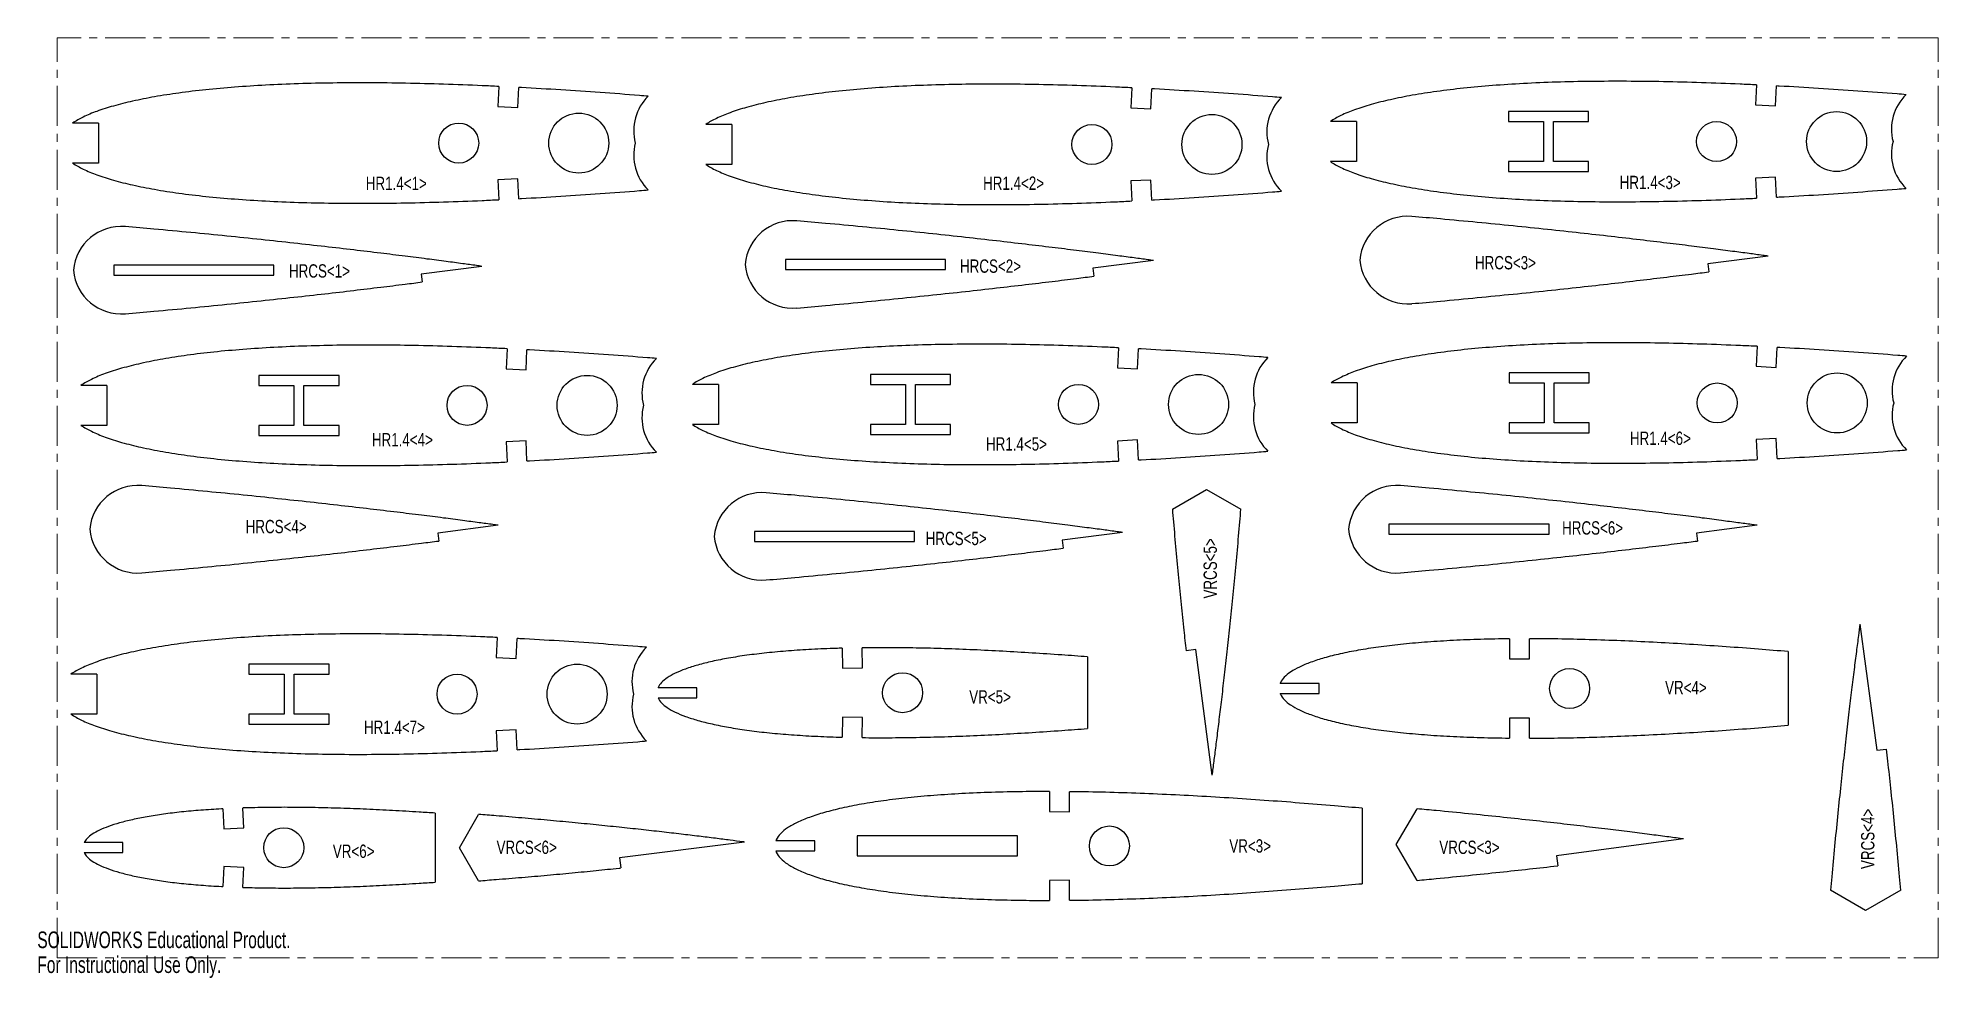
# Model space of a CAD drawing. Header units: inches. Extents: x 0 to 23.8, y 0 to 11.8.
import ezdxf

# ---------------------------------------------------------------- set-up
doc = ezdxf.new("R2010")
doc.units = ezdxf.units.IN
doc.header["$MEASUREMENT"] = 0
doc.linetypes.add('CENTERX2', pattern=[0.8, 0.5, -0.1, 0.1, -0.1])
doc.layers.add('PART_NAMES', color=1, linetype='Continuous')
doc.styles.add('SLDTEXTSTYLE0', font='TXT', dxfattribs={"width": 0.75})
doc.styles.add('SLDTEXTSTYLE1', font='TXT', dxfattribs={"width": 0.7})

msp = doc.modelspace()

# ---------------------------------------------------------------- linework, layer by layer
at = {"color": 7, "linetype": 'CENTERX2', "lineweight": 18}
for p, q in [((0.25, 0.25), (0.25, 11.75)), ((23.75, 11.75), (0.25, 11.75)), ((23.75, 0.25), (23.75, 11.75)), ((0.25, 0.25), (23.75, 0.25))]:
    msp.add_line(p, q, dxfattribs=at)
at = {"color": 7, "linetype": 'Continuous', "lineweight": 25}
for p, q in [((21.483, 11.163), (21.47, 10.913)), ((5.766, 11.144), (5.754, 10.894)), ((6.003, 10.881), (6.016, 11.131)), ((13.678, 11.127), (13.666, 10.877)), ((13.915, 10.864), (13.928, 11.114)), ((21.72, 10.9), (21.732, 11.15)), ((0.766, 10.686), (0.441, 10.686)), ((0.766, 10.686), (0.766, 10.186)), ((5.754, 10.894), (6.003, 10.881)), ((13.666, 10.877), (13.915, 10.864)), ((16.483, 10.705), (16.157, 10.705)), ((16.483, 10.705), (16.483, 10.205)), ((19.383, 10.83), (18.383, 10.83)), ((18.383, 10.83), (18.383, 10.705)), ((18.383, 10.705), (18.82, 10.705)), ((18.82, 10.705), (18.82, 10.205)), ((18.945, 10.205), (18.945, 10.705)), ((18.945, 10.705), (19.383, 10.705)), ((19.383, 10.705), (19.383, 10.83)), ((21.47, 10.913), (21.72, 10.9)), ((8.678, 10.669), (8.353, 10.669)), ((8.678, 10.669), (8.678, 10.169)), ((0.766, 10.186), (0.441, 10.186)), ((6.003, 9.991), (5.754, 9.978)), ((5.754, 9.978), (5.766, 9.728)), ((6.016, 9.741), (6.003, 9.991)), ((8.678, 10.169), (8.353, 10.169)), ((13.915, 9.974), (13.666, 9.962)), ((13.928, 9.724), (13.915, 9.974)), ((16.483, 10.205), (16.157, 10.205)), ((18.82, 10.205), (18.383, 10.205)), ((18.383, 10.205), (18.383, 10.08)), ((18.383, 10.08), (19.383, 10.08)), ((19.383, 10.205), (18.945, 10.205)), ((19.383, 10.08), (19.383, 10.205)), ((21.72, 10.01), (21.47, 9.998)), ((21.47, 9.998), (21.483, 9.748)), ((21.732, 9.76), (21.72, 10.01)), ((13.666, 9.962), (13.678, 9.712)), ((21.629, 9.022), (20.872, 8.926)), ((2.957, 8.909), (0.957, 8.909)), ((0.957, 8.909), (0.957, 8.784)), ((0.957, 8.784), (2.957, 8.784)), ((2.957, 8.784), (2.957, 8.909)), ((5.555, 8.895), (4.798, 8.799)), ((4.798, 8.799), (4.811, 8.7)), ((11.348, 8.981), (9.348, 8.981)), ((9.348, 8.981), (9.348, 8.856)), ((9.348, 8.856), (11.348, 8.856)), ((11.348, 8.856), (11.348, 8.981)), ((13.946, 8.967), (13.19, 8.871)), ((13.19, 8.871), (13.202, 8.772)), ((20.872, 8.926), (20.885, 8.826)), ((5.87, 7.865), (5.857, 7.615)), ((6.107, 7.602), (6.119, 7.852)), ((13.51, 7.877), (13.497, 7.627)), ((13.747, 7.614), (13.76, 7.864)), ((21.491, 7.895), (21.478, 7.645)), ((21.728, 7.632), (21.741, 7.882)), ((5.857, 7.615), (6.107, 7.602)), ((13.497, 7.627), (13.747, 7.614)), ((21.478, 7.645), (21.728, 7.632)), ((0.87, 7.407), (0.544, 7.407)), ((0.87, 7.407), (0.87, 6.907)), ((3.77, 7.532), (2.77, 7.532)), ((2.77, 7.532), (2.77, 7.407)), ((2.77, 7.407), (3.207, 7.407)), ((3.207, 7.407), (3.207, 6.907)), ((3.332, 6.907), (3.332, 7.407)), ((3.332, 7.407), (3.77, 7.407)), ((3.77, 7.407), (3.77, 7.532)), ((8.51, 7.419), (8.185, 7.419)), ((8.51, 7.419), (8.51, 6.919)), ((11.41, 7.544), (10.41, 7.544)), ((10.41, 7.544), (10.41, 7.419)), ((10.41, 7.419), (10.847, 7.419)), ((10.847, 7.419), (10.847, 6.919)), ((10.972, 6.919), (10.972, 7.419)), ((10.972, 7.419), (11.41, 7.419)), ((11.41, 7.419), (11.41, 7.544)), ((16.491, 7.437), (16.166, 7.437)), ((16.491, 7.437), (16.491, 6.937)), ((19.391, 7.562), (18.391, 7.562)), ((18.391, 7.562), (18.391, 7.437)), ((18.391, 7.437), (18.828, 7.437)), ((18.828, 7.437), (18.828, 6.937)), ((18.953, 6.937), (18.953, 7.437)), ((18.953, 7.437), (19.391, 7.437)), ((19.391, 7.437), (19.391, 7.562)), ((0.87, 6.907), (0.544, 6.907)), ((3.207, 6.907), (2.77, 6.907)), ((2.77, 6.907), (2.77, 6.782)), ((3.77, 6.907), (3.332, 6.907)), ((3.77, 6.782), (3.77, 6.907)), ((8.51, 6.919), (8.185, 6.919)), ((10.847, 6.919), (10.41, 6.919)), ((10.41, 6.919), (10.41, 6.794)), ((11.41, 6.919), (10.972, 6.919)), ((11.41, 6.794), (11.41, 6.919)), ((16.491, 6.937), (16.166, 6.937)), ((18.828, 6.937), (18.391, 6.937)), ((18.391, 6.937), (18.391, 6.812)), ((19.391, 6.937), (18.953, 6.937)), ((19.391, 6.812), (19.391, 6.937)), ((2.77, 6.782), (3.77, 6.782)), ((6.107, 6.712), (5.857, 6.699)), ((5.857, 6.699), (5.87, 6.449)), ((6.119, 6.462), (6.107, 6.712)), ((10.41, 6.794), (11.41, 6.794)), ((13.747, 6.724), (13.497, 6.711)), ((13.497, 6.711), (13.51, 6.461)), ((13.76, 6.474), (13.747, 6.724)), ((18.391, 6.812), (19.391, 6.812)), ((21.728, 6.742), (21.478, 6.729)), ((21.478, 6.729), (21.491, 6.479)), ((21.741, 6.492), (21.728, 6.742)), ((14.183, 5.858), (14.611, 6.106)), ((14.611, 6.106), (15.04, 5.858)), ((5.76, 5.657), (5.003, 5.56)), ((5.003, 5.56), (5.016, 5.461)), ((10.963, 5.581), (8.963, 5.581)), ((8.963, 5.581), (8.963, 5.456)), ((10.963, 5.456), (10.963, 5.581)), ((13.562, 5.567), (12.805, 5.471)), ((12.805, 5.471), (12.817, 5.372)), ((18.89, 5.671), (16.89, 5.671)), ((16.89, 5.671), (16.89, 5.546)), ((16.89, 5.546), (18.89, 5.546)), ((18.89, 5.546), (18.89, 5.671)), ((21.489, 5.657), (20.732, 5.56)), ((20.732, 5.56), (20.744, 5.461)), ((8.963, 5.456), (10.963, 5.456)), ((22.775, 4.423), (22.984, 2.844)), ((5.745, 4.254), (5.733, 4.004)), ((5.982, 3.992), (5.995, 4.242)), ((10.057, 4.121), (10.062, 3.871)), ((10.312, 3.876), (10.307, 4.126)), ((14.478, 4.105), (14.354, 4.089)), ((14.682, 2.534), (14.478, 4.105)), ((18.396, 4.238), (18.397, 3.988)), ((18.647, 3.989), (18.646, 4.239)), ((21.877, 4.078), (21.877, 3.157)), ((3.645, 3.922), (2.645, 3.922)), ((2.645, 3.922), (2.645, 3.797)), ((3.645, 3.797), (3.645, 3.922)), ((5.733, 4.004), (5.982, 3.992)), ((10.062, 3.871), (10.312, 3.876)), ((13.122, 4.012), (13.122, 3.116)), ((18.397, 3.988), (18.647, 3.989)), ((0.745, 3.797), (0.42, 3.797)), ((0.745, 3.797), (0.745, 3.297)), ((2.645, 3.797), (3.083, 3.797)), ((3.083, 3.797), (3.083, 3.297)), ((3.208, 3.297), (3.208, 3.797)), ((3.208, 3.797), (3.645, 3.797)), ((8.242, 3.627), (7.756, 3.627)), ((8.242, 3.502), (8.242, 3.627)), ((16.017, 3.68), (15.53, 3.68)), ((16.017, 3.555), (16.017, 3.68)), ((7.756, 3.502), (8.242, 3.502)), ((15.53, 3.555), (16.017, 3.555)), ((0.745, 3.297), (0.42, 3.297)), ((3.083, 3.297), (2.645, 3.297)), ((2.645, 3.297), (2.645, 3.172)), ((2.645, 3.172), (3.645, 3.172)), ((3.645, 3.297), (3.208, 3.297)), ((3.645, 3.172), (3.645, 3.297)), ((5.982, 3.102), (5.733, 3.089)), ((5.733, 3.089), (5.745, 2.839)), ((5.995, 2.852), (5.982, 3.102)), ((10.062, 3.258), (10.057, 3.008)), ((10.312, 3.253), (10.062, 3.258)), ((10.307, 3.003), (10.312, 3.253)), ((18.397, 3.247), (18.396, 2.997)), ((18.647, 3.246), (18.397, 3.247)), ((18.646, 2.996), (18.647, 3.246)), ((22.984, 2.844), (23.108, 2.86)), ((12.648, 2.329), (12.646, 2.079)), ((12.896, 2.077), (12.898, 2.327)), ((2.32, 2.113), (2.33, 1.863)), ((2.58, 1.873), (2.57, 2.123)), ((4.97, 2.059), (4.97, 1.195)), ((5.275, 1.627), (5.514, 2.042)), ((12.646, 2.079), (12.896, 2.077)), ((16.556, 2.12), (16.556, 1.177)), ((16.981, 1.666), (17.24, 2.113)), ((1.07, 1.69), (0.585, 1.69)), ((1.07, 1.565), (1.07, 1.69)), ((2.33, 1.863), (2.58, 1.873)), ((8.837, 1.697), (7.275, 1.498)), ((9.716, 1.711), (9.228, 1.711)), ((9.716, 1.586), (9.716, 1.711)), ((12.246, 1.773), (10.246, 1.773)), ((10.246, 1.773), (10.246, 1.523)), ((12.246, 1.523), (12.246, 1.773)), ((17.24, 1.218), (16.981, 1.666)), ((20.568, 1.737), (18.982, 1.524)), ((0.585, 1.565), (1.07, 1.565)), ((5.514, 1.212), (5.275, 1.627)), ((7.275, 1.498), (7.291, 1.374)), ((9.228, 1.586), (9.716, 1.586)), ((10.246, 1.523), (12.246, 1.523)), ((18.982, 1.524), (18.999, 1.4)), ((2.33, 1.391), (2.32, 1.141)), ((2.58, 1.381), (2.33, 1.391)), ((2.57, 1.131), (2.58, 1.381)), ((12.896, 1.219), (12.646, 1.218)), ((12.646, 1.218), (12.648, 0.968)), ((12.898, 0.969), (12.896, 1.219)), ((22.846, 0.843), (22.407, 1.096)), ((23.285, 1.096), (22.846, 0.843))]:
    msp.add_line(p, q, dxfattribs=at)
for centre, radius in [((5.266, 10.436), 0.25), ((6.766, 10.436), 0.375), ((14.678, 10.419), 0.375), ((20.983, 10.455), 0.25), ((22.483, 10.455), 0.375), ((13.178, 10.419), 0.25), ((5.37, 7.157), 0.25), ((6.87, 7.157), 0.375), ((13.01, 7.169), 0.25), ((14.51, 7.169), 0.375), ((20.991, 7.187), 0.25), ((22.491, 7.187), 0.375), ((6.745, 3.547), 0.375), ((10.812, 3.564), 0.25), ((19.147, 3.617), 0.25), ((5.245, 3.547), 0.25), ((3.08, 1.627), 0.25), ((13.396, 1.648), 0.25)]:
    msp.add_circle(centre, radius, dxfattribs=at)
for centre, start, end in [((8.052, 10.591), 134.1384, 195), ((15.964, 10.575), 134.1384, 195), ((23.768, 10.611), 134.1384, 195), ((23.768, 10.3), 165, 225.8616), ((8.052, 10.281), 165, 225.8616), ((15.964, 10.264), 165, 225.8616), ((17.123, 8.921), 85.062, 174.9651), ((1.049, 8.794), 85.062, 174.9651), ((9.441, 8.866), 85.062, 174.9651), ((1.049, 8.9), 185.0349, 274.938), ((9.441, 8.972), 185.0349, 274.938), ((17.123, 9.026), 185.0349, 274.938), ((8.155, 7.312), 134.1384, 195), ((15.795, 7.324), 134.1384, 195), ((23.776, 7.342), 134.1384, 195), ((8.155, 7.002), 165, 225.8616), ((15.795, 7.014), 165, 225.8616), ((23.776, 7.031), 165, 225.8616), ((1.254, 5.556), 85.062, 174.9651), ((9.056, 5.466), 85.062, 174.9651), ((16.983, 5.556), 85.062, 174.9651), ((1.254, 5.661), 185.0349, 274.938), ((9.056, 5.572), 185.0349, 274.938), ((16.983, 5.661), 185.0349, 274.938), ((8.031, 3.702), 134.1384, 195), ((8.031, 3.391), 165, 225.8616)]:
    msp.add_arc(centre, 0.6, start, end, dxfattribs=at)
for points, knots in [([(5.766, 11.144), (5.697, 11.147), (5.468, 11.158), (5.08, 11.172), (4.606, 11.185), (4.145, 11.19), (3.698, 11.188), (3.269, 11.179), (2.86, 11.162), (2.474, 11.137), (2.113, 11.105), (1.779, 11.065), (1.474, 11.018), (1.201, 10.964), (0.96, 10.904), (0.753, 10.839), (0.582, 10.769), (0.483, 10.714), (0.441, 10.686)], [0.2765719, 0.2765719, 0.2765719, 0.2765719, 0.284645, 0.3035201, 0.3220346, 0.3400784, 0.3575426, 0.3743255, 0.3903299, 0.4054639, 0.4196438, 0.4327934, 0.4448438, 0.4557379, 0.4654287, 0.4738863, 0.4811016, 0.4870437, 0.4870437, 0.4870437, 0.4870437]), ([(13.678, 11.127), (13.61, 11.13), (13.38, 11.141), (12.992, 11.156), (12.518, 11.168), (12.057, 11.174), (11.61, 11.172), (11.181, 11.163), (10.772, 11.146), (10.386, 11.121), (10.025, 11.088), (9.691, 11.048), (9.386, 11.001), (9.113, 10.947), (8.872, 10.887), (8.665, 10.822), (8.494, 10.752), (8.395, 10.698), (8.353, 10.669)], [0.2765719, 0.2765719, 0.2765719, 0.2765719, 0.284645, 0.3035201, 0.3220346, 0.3400784, 0.3575426, 0.3743255, 0.3903299, 0.4054639, 0.4196438, 0.4327934, 0.4448438, 0.4557379, 0.4654287, 0.4738863, 0.4811016, 0.4870437, 0.4870437, 0.4870437, 0.4870437]), ([(21.483, 11.163), (21.414, 11.166), (21.184, 11.177), (20.796, 11.192), (20.323, 11.204), (19.861, 11.209), (19.415, 11.208), (18.986, 11.199), (18.577, 11.182), (18.19, 11.157), (17.829, 11.124), (17.495, 11.084), (17.191, 11.037), (16.917, 10.983), (16.676, 10.923), (16.469, 10.858), (16.298, 10.788), (16.2, 10.734), (16.157, 10.705)], [0.2765719, 0.2765719, 0.2765719, 0.2765719, 0.284645, 0.3035201, 0.3220346, 0.3400784, 0.3575426, 0.3743255, 0.3903299, 0.4054639, 0.4196438, 0.4327934, 0.4448438, 0.4557379, 0.4654287, 0.4738863, 0.4811016, 0.4870437, 0.4870437, 0.4870437, 0.4870437]), ([(7.634, 11.022), (7.597, 11.025), (7.397, 11.041), (7.033, 11.068), (6.541, 11.101), (6.202, 11.121), (6.027, 11.13), (6.016, 11.131)], [0.20352912, 0.20352912, 0.20352912, 0.20352912, 0.20786544, 0.22701608, 0.2462757, 0.26552494, 0.26681422, 0.26681422, 0.26681422, 0.26681422]), ([(15.546, 11.005), (15.509, 11.008), (15.309, 11.024), (14.945, 11.051), (14.454, 11.084), (14.114, 11.104), (13.939, 11.114), (13.928, 11.114)], [0.20352912, 0.20352912, 0.20352912, 0.20352912, 0.20786544, 0.22701608, 0.2462757, 0.26552494, 0.26681422, 0.26681422, 0.26681422, 0.26681422]), ([(23.35, 11.041), (23.313, 11.044), (23.113, 11.06), (22.749, 11.087), (22.258, 11.12), (21.919, 11.14), (21.743, 11.15), (21.732, 11.15)], [0.20352912, 0.20352912, 0.20352912, 0.20352912, 0.20786544, 0.22701608, 0.2462757, 0.26552494, 0.26681422, 0.26681422, 0.26681422, 0.26681422]), ([(0.441, 10.186), (0.483, 10.158), (0.582, 10.103), (0.753, 10.033), (0.96, 9.968), (1.201, 9.908), (1.474, 9.854), (1.779, 9.807), (2.113, 9.767), (2.474, 9.735), (2.86, 9.71), (3.269, 9.693), (3.698, 9.684), (4.145, 9.682), (4.606, 9.687), (5.08, 9.7), (5.468, 9.714), (5.697, 9.725), (5.766, 9.728)], [0.5117219, 0.5117219, 0.5117219, 0.5117219, 0.517664, 0.5248793, 0.533337, 0.5430277, 0.5539218, 0.5659722, 0.5791218, 0.5933017, 0.6084357, 0.6244401, 0.641223, 0.6586873, 0.676731, 0.6952455, 0.7141207, 0.7221938, 0.7221938, 0.7221938, 0.7221938]), ([(8.353, 10.169), (8.395, 10.141), (8.494, 10.087), (8.665, 10.017), (8.872, 9.952), (9.113, 9.892), (9.386, 9.838), (9.691, 9.791), (10.025, 9.751), (10.386, 9.718), (10.772, 9.693), (11.181, 9.676), (11.61, 9.667), (12.057, 9.665), (12.518, 9.671), (12.992, 9.683), (13.38, 9.698), (13.61, 9.708), (13.678, 9.712)], [0.5117219, 0.5117219, 0.5117219, 0.5117219, 0.517664, 0.5248793, 0.533337, 0.5430277, 0.5539218, 0.5659722, 0.5791218, 0.5933017, 0.6084357, 0.6244401, 0.641223, 0.6586873, 0.676731, 0.6952455, 0.7141207, 0.7221938, 0.7221938, 0.7221938, 0.7221938]), ([(16.157, 10.205), (16.2, 10.177), (16.298, 10.123), (16.469, 10.053), (16.676, 9.987), (16.917, 9.928), (17.191, 9.874), (17.495, 9.827), (17.829, 9.786), (18.19, 9.754), (18.577, 9.729), (18.986, 9.712), (19.415, 9.703), (19.861, 9.701), (20.323, 9.707), (20.796, 9.719), (21.184, 9.734), (21.414, 9.744), (21.483, 9.748)], [0.5117219, 0.5117219, 0.5117219, 0.5117219, 0.517664, 0.5248793, 0.533337, 0.5430277, 0.5539218, 0.5659722, 0.5791218, 0.5933017, 0.6084357, 0.6244401, 0.641223, 0.6586873, 0.676731, 0.6952455, 0.7141207, 0.7221938, 0.7221938, 0.7221938, 0.7221938]), ([(6.016, 9.741), (6.027, 9.742), (6.202, 9.751), (6.541, 9.771), (7.033, 9.804), (7.397, 9.831), (7.597, 9.847), (7.634, 9.85)], [0.7319514, 0.7319514, 0.7319514, 0.7319514, 0.73324067, 0.75248992, 0.77174954, 0.79090018, 0.7952365, 0.7952365, 0.7952365, 0.7952365]), ([(13.928, 9.724), (13.939, 9.725), (14.114, 9.734), (14.454, 9.754), (14.945, 9.787), (15.309, 9.815), (15.509, 9.831), (15.546, 9.834)], [0.7319514, 0.7319514, 0.7319514, 0.7319514, 0.73324067, 0.75248992, 0.77174954, 0.79090018, 0.7952365, 0.7952365, 0.7952365, 0.7952365]), ([(21.732, 9.76), (21.743, 9.761), (21.919, 9.77), (22.258, 9.79), (22.749, 9.823), (23.113, 9.851), (23.313, 9.866), (23.35, 9.869)], [0.7319514, 0.7319514, 0.7319514, 0.7319514, 0.73324067, 0.75248992, 0.77174954, 0.79090018, 0.7952365, 0.7952365, 0.7952365, 0.7952365]), ([(21.629, 9.022), (21.606, 9.025), (21.526, 9.037), (21.378, 9.057), (21.172, 9.084), (20.932, 9.115), (20.658, 9.15), (20.354, 9.187), (20.02, 9.227), (19.659, 9.269), (19.273, 9.312), (18.864, 9.357), (18.435, 9.401), (17.989, 9.445), (17.567, 9.484), (17.294, 9.509), (17.175, 9.519)], [0.0093907, 0.0093907, 0.0093907, 0.0093907, 0.0121012, 0.0188175, 0.0269395, 0.0364148, 0.0471846, 0.0591804, 0.0723279, 0.0865441, 0.1017406, 0.1178233, 0.1346915, 0.1522402, 0.1703613, 0.1843408, 0.1843408, 0.1843408, 0.1843408]), ([(5.555, 8.895), (5.532, 8.899), (5.453, 8.91), (5.304, 8.93), (5.098, 8.957), (4.858, 8.988), (4.585, 9.023), (4.281, 9.061), (3.947, 9.101), (3.586, 9.142), (3.2, 9.186), (2.791, 9.23), (2.362, 9.274), (1.915, 9.318), (1.493, 9.358), (1.22, 9.382), (1.101, 9.392)], [0.0093907, 0.0093907, 0.0093907, 0.0093907, 0.0121012, 0.0188175, 0.0269395, 0.0364148, 0.0471846, 0.0591804, 0.0723279, 0.0865441, 0.1017406, 0.1178233, 0.1346915, 0.1522402, 0.1703613, 0.1843408, 0.1843408, 0.1843408, 0.1843408]), ([(13.946, 8.967), (13.924, 8.971), (13.844, 8.982), (13.695, 9.002), (13.49, 9.029), (13.249, 9.06), (12.976, 9.095), (12.672, 9.132), (12.338, 9.172), (11.977, 9.214), (11.591, 9.258), (11.182, 9.302), (10.753, 9.346), (10.306, 9.39), (9.884, 9.429), (9.611, 9.454), (9.492, 9.464)], [0.0093907, 0.0093907, 0.0093907, 0.0093907, 0.0121012, 0.0188175, 0.0269395, 0.0364148, 0.0471846, 0.0591804, 0.0723279, 0.0865441, 0.1017406, 0.1178233, 0.1346915, 0.1522402, 0.1703613, 0.1843408, 0.1843408, 0.1843408, 0.1843408]), ([(17.175, 8.429), (17.294, 8.439), (17.567, 8.463), (17.989, 8.503), (18.435, 8.547), (18.864, 8.591), (19.273, 8.635), (19.659, 8.678), (20.02, 8.72), (20.354, 8.76), (20.639, 8.795), (20.813, 8.817), (20.885, 8.826)], [0.8144248, 0.8144248, 0.8144248, 0.8144248, 0.8284043, 0.8465255, 0.8640742, 0.8809423, 0.897025, 0.9122216, 0.9264377, 0.9395852, 0.951581, 0.9600666, 0.9600666, 0.9600666, 0.9600666]), ([(1.101, 8.302), (1.22, 8.312), (1.493, 8.336), (1.915, 8.376), (2.362, 8.42), (2.791, 8.464), (3.2, 8.508), (3.586, 8.551), (3.947, 8.593), (4.281, 8.633), (4.566, 8.668), (4.739, 8.69), (4.811, 8.7)], [0.8144248, 0.8144248, 0.8144248, 0.8144248, 0.8284043, 0.8465255, 0.8640742, 0.8809423, 0.897025, 0.9122216, 0.9264377, 0.9395852, 0.951581, 0.9600666, 0.9600666, 0.9600666, 0.9600666]), ([(9.492, 8.374), (9.611, 8.384), (9.884, 8.408), (10.306, 8.448), (10.753, 8.492), (11.182, 8.536), (11.591, 8.58), (11.977, 8.623), (12.338, 8.665), (12.672, 8.705), (12.957, 8.74), (13.13, 8.762), (13.202, 8.772)], [0.8144248, 0.8144248, 0.8144248, 0.8144248, 0.8284043, 0.8465255, 0.8640742, 0.8809423, 0.897025, 0.9122216, 0.9264377, 0.9395852, 0.951581, 0.9600666, 0.9600666, 0.9600666, 0.9600666]), ([(5.87, 7.865), (5.801, 7.868), (5.571, 7.879), (5.183, 7.893), (4.71, 7.906), (4.248, 7.911), (3.802, 7.91), (3.373, 7.9), (2.964, 7.883), (2.578, 7.858), (2.216, 7.826), (1.882, 7.786), (1.578, 7.739), (1.304, 7.685), (1.063, 7.625), (0.857, 7.56), (0.685, 7.49), (0.587, 7.435), (0.544, 7.407)], [0.2765719, 0.2765719, 0.2765719, 0.2765719, 0.284645, 0.3035201, 0.3220346, 0.3400784, 0.3575426, 0.3743255, 0.3903299, 0.4054639, 0.4196438, 0.4327934, 0.4448438, 0.4557379, 0.4654287, 0.4738863, 0.4811016, 0.4870437, 0.4870437, 0.4870437, 0.4870437]), ([(7.737, 7.743), (7.7, 7.746), (7.5, 7.762), (7.136, 7.789), (6.645, 7.822), (6.306, 7.842), (6.13, 7.852), (6.119, 7.852)], [0.20352912, 0.20352912, 0.20352912, 0.20352912, 0.20786544, 0.22701608, 0.2462757, 0.26552494, 0.26681422, 0.26681422, 0.26681422, 0.26681422]), ([(13.51, 7.877), (13.441, 7.88), (13.211, 7.89), (12.823, 7.905), (12.35, 7.918), (11.889, 7.923), (11.442, 7.921), (11.013, 7.912), (10.604, 7.895), (10.218, 7.87), (9.856, 7.838), (9.522, 7.798), (9.218, 7.75), (8.944, 7.697), (8.703, 7.637), (8.497, 7.571), (8.326, 7.501), (8.227, 7.447), (8.185, 7.419)], [0.2765719, 0.2765719, 0.2765719, 0.2765719, 0.284645, 0.3035201, 0.3220346, 0.3400784, 0.3575426, 0.3743255, 0.3903299, 0.4054639, 0.4196438, 0.4327934, 0.4448438, 0.4557379, 0.4654287, 0.4738863, 0.4811016, 0.4870437, 0.4870437, 0.4870437, 0.4870437]), ([(15.377, 7.755), (15.34, 7.758), (15.14, 7.774), (14.776, 7.801), (14.285, 7.834), (13.946, 7.854), (13.771, 7.863), (13.76, 7.864)], [0.20352912, 0.20352912, 0.20352912, 0.20352912, 0.20786544, 0.22701608, 0.2462757, 0.26552494, 0.26681422, 0.26681422, 0.26681422, 0.26681422]), ([(21.491, 7.895), (21.422, 7.898), (21.192, 7.908), (20.804, 7.923), (20.331, 7.935), (19.87, 7.941), (19.423, 7.939), (18.994, 7.93), (18.585, 7.913), (18.199, 7.888), (17.837, 7.856), (17.503, 7.816), (17.199, 7.768), (16.925, 7.715), (16.684, 7.655), (16.478, 7.589), (16.307, 7.519), (16.208, 7.465), (16.166, 7.437)], [0.2765719, 0.2765719, 0.2765719, 0.2765719, 0.284645, 0.3035201, 0.3220346, 0.3400784, 0.3575426, 0.3743255, 0.3903299, 0.4054639, 0.4196438, 0.4327934, 0.4448438, 0.4557379, 0.4654287, 0.4738863, 0.4811016, 0.4870437, 0.4870437, 0.4870437, 0.4870437]), ([(23.358, 7.773), (23.321, 7.776), (23.121, 7.791), (22.757, 7.819), (22.266, 7.852), (21.927, 7.872), (21.752, 7.881), (21.741, 7.882)], [0.20352912, 0.20352912, 0.20352912, 0.20352912, 0.20786544, 0.22701608, 0.2462757, 0.26552494, 0.26681422, 0.26681422, 0.26681422, 0.26681422]), ([(0.544, 6.907), (0.587, 6.879), (0.685, 6.825), (0.857, 6.755), (1.063, 6.689), (1.304, 6.629), (1.578, 6.575), (1.882, 6.528), (2.216, 6.488), (2.578, 6.456), (2.964, 6.431), (3.373, 6.414), (3.802, 6.405), (4.248, 6.403), (4.71, 6.408), (5.183, 6.421), (5.571, 6.435), (5.801, 6.446), (5.87, 6.449)], [0.5117219, 0.5117219, 0.5117219, 0.5117219, 0.517664, 0.5248793, 0.533337, 0.5430277, 0.5539218, 0.5659722, 0.5791218, 0.5933017, 0.6084357, 0.6244401, 0.641223, 0.6586873, 0.676731, 0.6952455, 0.7141207, 0.7221938, 0.7221938, 0.7221938, 0.7221938]), ([(8.185, 6.919), (8.227, 6.89), (8.326, 6.836), (8.497, 6.766), (8.703, 6.701), (8.944, 6.641), (9.218, 6.587), (9.522, 6.54), (9.856, 6.5), (10.218, 6.467), (10.604, 6.443), (11.013, 6.426), (11.442, 6.416), (11.889, 6.415), (12.35, 6.42), (12.823, 6.432), (13.211, 6.447), (13.441, 6.458), (13.51, 6.461)], [0.5117219, 0.5117219, 0.5117219, 0.5117219, 0.517664, 0.5248793, 0.533337, 0.5430277, 0.5539218, 0.5659722, 0.5791218, 0.5933017, 0.6084357, 0.6244401, 0.641223, 0.6586873, 0.676731, 0.6952455, 0.7141207, 0.7221938, 0.7221938, 0.7221938, 0.7221938]), ([(16.166, 6.937), (16.208, 6.908), (16.307, 6.854), (16.478, 6.784), (16.684, 6.719), (16.925, 6.659), (17.199, 6.605), (17.503, 6.558), (17.837, 6.518), (18.199, 6.485), (18.585, 6.461), (18.994, 6.444), (19.423, 6.434), (19.87, 6.433), (20.331, 6.438), (20.804, 6.45), (21.192, 6.465), (21.422, 6.476), (21.491, 6.479)], [0.5117219, 0.5117219, 0.5117219, 0.5117219, 0.517664, 0.5248793, 0.533337, 0.5430277, 0.5539218, 0.5659722, 0.5791218, 0.5933017, 0.6084357, 0.6244401, 0.641223, 0.6586873, 0.676731, 0.6952455, 0.7141207, 0.7221938, 0.7221938, 0.7221938, 0.7221938]), ([(6.119, 6.462), (6.13, 6.463), (6.306, 6.472), (6.645, 6.492), (7.136, 6.525), (7.5, 6.552), (7.7, 6.568), (7.737, 6.571)], [0.7319514, 0.7319514, 0.7319514, 0.7319514, 0.73324067, 0.75248992, 0.77174954, 0.79090018, 0.7952365, 0.7952365, 0.7952365, 0.7952365]), ([(13.76, 6.474), (13.771, 6.474), (13.946, 6.484), (14.285, 6.504), (14.776, 6.537), (15.14, 6.564), (15.34, 6.58), (15.377, 6.583)], [0.7319514, 0.7319514, 0.7319514, 0.7319514, 0.73324067, 0.75248992, 0.77174954, 0.79090018, 0.7952365, 0.7952365, 0.7952365, 0.7952365]), ([(21.741, 6.492), (21.752, 6.492), (21.927, 6.502), (22.266, 6.522), (22.757, 6.555), (23.121, 6.582), (23.321, 6.598), (23.358, 6.601)], [0.7319514, 0.7319514, 0.7319514, 0.7319514, 0.73324067, 0.75248992, 0.77174954, 0.79090018, 0.7952365, 0.7952365, 0.7952365, 0.7952365]), ([(5.76, 5.657), (5.737, 5.66), (5.658, 5.672), (5.509, 5.691), (5.303, 5.719), (5.063, 5.75), (4.79, 5.785), (4.485, 5.822), (4.152, 5.862), (3.79, 5.904), (3.404, 5.947), (2.996, 5.991), (2.567, 6.036), (2.12, 6.08), (1.698, 6.119), (1.425, 6.143), (1.306, 6.154)], [0.0093907, 0.0093907, 0.0093907, 0.0093907, 0.0121012, 0.0188175, 0.0269395, 0.0364148, 0.0471846, 0.0591804, 0.0723279, 0.0865441, 0.1017406, 0.1178233, 0.1346915, 0.1522402, 0.1703613, 0.1843408, 0.1843408, 0.1843408, 0.1843408]), ([(13.562, 5.567), (13.539, 5.571), (13.459, 5.582), (13.31, 5.602), (13.105, 5.629), (12.864, 5.66), (12.591, 5.695), (12.287, 5.733), (11.953, 5.772), (11.592, 5.814), (11.206, 5.858), (10.797, 5.902), (10.368, 5.946), (9.922, 5.99), (9.499, 6.029), (9.226, 6.054), (9.107, 6.064)], [0.0093907, 0.0093907, 0.0093907, 0.0093907, 0.0121012, 0.0188175, 0.0269395, 0.0364148, 0.0471846, 0.0591804, 0.0723279, 0.0865441, 0.1017406, 0.1178233, 0.1346915, 0.1522402, 0.1703613, 0.1843408, 0.1843408, 0.1843408, 0.1843408]), ([(21.489, 5.657), (21.466, 5.66), (21.386, 5.672), (21.238, 5.691), (21.032, 5.719), (20.792, 5.75), (20.518, 5.785), (20.214, 5.822), (19.88, 5.862), (19.519, 5.904), (19.133, 5.947), (18.724, 5.991), (18.295, 6.036), (17.849, 6.08), (17.427, 6.119), (17.153, 6.143), (17.035, 6.154)], [0.0093907, 0.0093907, 0.0093907, 0.0093907, 0.0121012, 0.0188175, 0.0269395, 0.0364148, 0.0471846, 0.0591804, 0.0723279, 0.0865441, 0.1017406, 0.1178233, 0.1346915, 0.1522402, 0.1703613, 0.1843408, 0.1843408, 0.1843408, 0.1843408]), ([(14.183, 5.858), (14.188, 5.806), (14.202, 5.635), (14.227, 5.349), (14.259, 5.004), (14.292, 4.671), (14.324, 4.367), (14.344, 4.174), (14.354, 4.089)], [0.604761, 0.604761, 0.604761, 0.604761, 0.6212989, 0.6584831, 0.6947496, 0.7298705, 0.7636293, 0.7905568, 0.7905568, 0.7905568, 0.7905568]), ([(14.682, 2.534), (14.685, 2.562), (14.697, 2.649), (14.717, 2.805), (14.743, 3.009), (14.771, 3.237), (14.801, 3.486), (14.832, 3.756), (14.865, 4.045), (14.898, 4.35), (14.931, 4.671), (14.964, 5.004), (14.996, 5.349), (15.021, 5.635), (15.035, 5.806), (15.04, 5.858)], [0.0457508, 0.0457508, 0.0457508, 0.0457508, 0.0544813, 0.0734448, 0.0949988, 0.1190064, 0.1453189, 0.1737703, 0.2041837, 0.2363707, 0.2701295, 0.3052504, 0.3415169, 0.3787011, 0.395239, 0.395239, 0.395239, 0.395239]), ([(1.306, 5.063), (1.425, 5.074), (1.698, 5.098), (2.12, 5.137), (2.567, 5.181), (2.996, 5.226), (3.404, 5.27), (3.79, 5.313), (4.152, 5.355), (4.485, 5.395), (4.77, 5.43), (4.944, 5.452), (5.016, 5.461)], [0.8144248, 0.8144248, 0.8144248, 0.8144248, 0.8284043, 0.8465255, 0.8640742, 0.8809423, 0.897025, 0.9122216, 0.9264377, 0.9395852, 0.951581, 0.9600666, 0.9600666, 0.9600666, 0.9600666]), ([(17.035, 5.063), (17.153, 5.074), (17.427, 5.098), (17.849, 5.137), (18.295, 5.181), (18.724, 5.226), (19.133, 5.27), (19.519, 5.313), (19.88, 5.355), (20.214, 5.395), (20.499, 5.43), (20.673, 5.452), (20.744, 5.461)], [0.8144248, 0.8144248, 0.8144248, 0.8144248, 0.8284043, 0.8465255, 0.8640742, 0.8809423, 0.897025, 0.9122216, 0.9264377, 0.9395852, 0.951581, 0.9600666, 0.9600666, 0.9600666, 0.9600666]), ([(9.107, 4.974), (9.226, 4.984), (9.499, 5.008), (9.922, 5.048), (10.368, 5.092), (10.797, 5.136), (11.206, 5.18), (11.592, 5.223), (11.953, 5.265), (12.287, 5.305), (12.572, 5.34), (12.745, 5.362), (12.817, 5.372)], [0.8144248, 0.8144248, 0.8144248, 0.8144248, 0.8284043, 0.8465255, 0.8640742, 0.8809423, 0.897025, 0.9122216, 0.9264377, 0.9395852, 0.951581, 0.9600666, 0.9600666, 0.9600666, 0.9600666]), ([(5.745, 4.254), (5.676, 4.258), (5.447, 4.268), (5.059, 4.283), (4.585, 4.295), (4.124, 4.301), (3.677, 4.299), (3.248, 4.29), (2.839, 4.273), (2.453, 4.248), (2.092, 4.216), (1.758, 4.176), (1.453, 4.128), (1.18, 4.074), (0.939, 4.015), (0.732, 3.949), (0.561, 3.879), (0.462, 3.825), (0.42, 3.797)], [0.2765719, 0.2765719, 0.2765719, 0.2765719, 0.284645, 0.3035201, 0.3220346, 0.3400784, 0.3575426, 0.3743255, 0.3903299, 0.4054639, 0.4196438, 0.4327934, 0.4448438, 0.4557379, 0.4654287, 0.4738863, 0.4811016, 0.4870437, 0.4870437, 0.4870437, 0.4870437]), ([(22.775, 4.423), (22.769, 4.375), (22.754, 4.26), (22.729, 4.071), (22.7, 3.845), (22.669, 3.594), (22.636, 3.318), (22.602, 3.02), (22.566, 2.701), (22.53, 2.364), (22.493, 2.01), (22.457, 1.641), (22.428, 1.335), (22.412, 1.152), (22.407, 1.096)], [0.040685, 0.040685, 0.040685, 0.040685, 0.0544813, 0.0734448, 0.0949988, 0.1190064, 0.1453189, 0.1737703, 0.2041837, 0.2363707, 0.2701295, 0.3052504, 0.3415169, 0.3574125, 0.3574125, 0.3574125, 0.3574125]), ([(7.613, 4.133), (7.576, 4.136), (7.376, 4.151), (7.012, 4.179), (6.52, 4.212), (6.181, 4.232), (6.006, 4.241), (5.995, 4.242)], [0.20352912, 0.20352912, 0.20352912, 0.20352912, 0.20786544, 0.22701608, 0.2462757, 0.26552494, 0.26681422, 0.26681422, 0.26681422, 0.26681422]), ([(10.057, 4.121), (10.032, 4.12), (9.905, 4.116), (9.681, 4.107), (9.392, 4.089), (9.122, 4.064), (8.873, 4.034), (8.645, 3.999), (8.44, 3.959), (8.26, 3.914), (8.106, 3.865), (7.978, 3.813), (7.876, 3.757), (7.802, 3.698), (7.766, 3.651), (7.756, 3.627), (7.756, 3.627)], [0.7418091, 0.7418091, 0.7418091, 0.7418091, 0.7497181, 0.7817483, 0.8120365, 0.8404153, 0.8667321, 0.8908491, 0.9126518, 0.9320463, 0.9489729, 0.9634132, 0.9754213, 0.9851752, 0.9930911, 0.9933191, 0.9933191, 0.9933191, 0.9933191]), ([(13.122, 4.012), (13.015, 4.021), (12.785, 4.038), (12.432, 4.061), (12.065, 4.083), (11.7, 4.101), (11.34, 4.115), (10.986, 4.124), (10.643, 4.128), (10.417, 4.127), (10.307, 4.126)], [0.4211538, 0.4211538, 0.4211538, 0.4211538, 0.4549022, 0.4934472, 0.5319715, 0.5702371, 0.6080126, 0.6450663, 0.681178, 0.7156812, 0.7156812, 0.7156812, 0.7156812]), ([(18.396, 4.238), (18.379, 4.238), (18.244, 4.236), (17.996, 4.231), (17.658, 4.217), (17.339, 4.196), (17.041, 4.17), (16.765, 4.136), (16.514, 4.098), (16.288, 4.053), (16.089, 4.004), (15.919, 3.95), (15.777, 3.892), (15.665, 3.83), (15.583, 3.765), (15.541, 3.712), (15.531, 3.683), (15.53, 3.68)], [0.7113495, 0.7113495, 0.7113495, 0.7113495, 0.7161298, 0.7497181, 0.7817483, 0.8120365, 0.8404153, 0.8667321, 0.8908491, 0.9126518, 0.9320463, 0.9489729, 0.9634132, 0.9754213, 0.9851752, 0.9930911, 0.9939832, 0.9939832, 0.9939832, 0.9939832]), ([(21.877, 4.078), (21.754, 4.089), (21.496, 4.11), (21.103, 4.139), (20.697, 4.166), (20.291, 4.19), (19.888, 4.21), (19.49, 4.225), (19.099, 4.235), (18.819, 4.239), (18.669, 4.239), (18.646, 4.239)], [0.3814789, 0.3814789, 0.3814789, 0.3814789, 0.4165753, 0.4549022, 0.4934472, 0.5319715, 0.5702371, 0.6080126, 0.6450663, 0.681178, 0.6876932, 0.6876932, 0.6876932, 0.6876932]), ([(7.756, 3.502), (7.756, 3.501), (7.766, 3.477), (7.802, 3.431), (7.876, 3.372), (7.978, 3.316), (8.106, 3.263), (8.26, 3.215), (8.44, 3.17), (8.645, 3.13), (8.873, 3.094), (9.122, 3.064), (9.392, 3.04), (9.681, 3.022), (9.905, 3.012), (10.032, 3.008), (10.057, 3.008)], [0.0066809, 0.0066809, 0.0066809, 0.0066809, 0.0069089, 0.0148248, 0.0245787, 0.0365868, 0.0510271, 0.0679537, 0.0873482, 0.1091509, 0.1332679, 0.1595847, 0.1879635, 0.2182517, 0.2502819, 0.2581909, 0.2581909, 0.2581909, 0.2581909]), ([(15.53, 3.555), (15.531, 3.552), (15.541, 3.523), (15.583, 3.47), (15.665, 3.405), (15.777, 3.343), (15.919, 3.285), (16.089, 3.231), (16.288, 3.182), (16.514, 3.137), (16.765, 3.098), (17.041, 3.065), (17.339, 3.038), (17.658, 3.018), (17.996, 3.004), (18.244, 2.999), (18.379, 2.997), (18.396, 2.997)], [0.0060168, 0.0060168, 0.0060168, 0.0060168, 0.0069089, 0.0148248, 0.0245787, 0.0365868, 0.0510271, 0.0679537, 0.0873482, 0.1091509, 0.1332679, 0.1595847, 0.1879635, 0.2182517, 0.2502819, 0.2838702, 0.2886505, 0.2886505, 0.2886505, 0.2886505]), ([(0.42, 3.297), (0.462, 3.268), (0.561, 3.214), (0.732, 3.144), (0.939, 3.079), (1.18, 3.019), (1.453, 2.965), (1.758, 2.918), (2.092, 2.878), (2.453, 2.845), (2.839, 2.821), (3.248, 2.804), (3.677, 2.794), (4.124, 2.793), (4.585, 2.798), (5.059, 2.81), (5.447, 2.825), (5.676, 2.836), (5.745, 2.839)], [0.5117219, 0.5117219, 0.5117219, 0.5117219, 0.517664, 0.5248793, 0.533337, 0.5430277, 0.5539218, 0.5659722, 0.5791218, 0.5933017, 0.6084357, 0.6244401, 0.641223, 0.6586873, 0.676731, 0.6952455, 0.7141207, 0.7221938, 0.7221938, 0.7221938, 0.7221938]), ([(10.307, 3.003), (10.417, 3.002), (10.643, 3.001), (10.986, 3.005), (11.34, 3.014), (11.7, 3.028), (12.065, 3.046), (12.432, 3.067), (12.785, 3.091), (13.015, 3.108), (13.122, 3.116)], [0.2843188, 0.2843188, 0.2843188, 0.2843188, 0.318822, 0.3549337, 0.3919874, 0.4297629, 0.4680285, 0.5065528, 0.5450978, 0.5788462, 0.5788462, 0.5788462, 0.5788462]), ([(18.646, 2.996), (18.669, 2.996), (18.819, 2.996), (19.099, 2.999), (19.49, 3.01), (19.888, 3.025), (20.291, 3.045), (20.697, 3.068), (21.103, 3.096), (21.496, 3.125), (21.754, 3.146), (21.877, 3.157)], [0.3123068, 0.3123068, 0.3123068, 0.3123068, 0.318822, 0.3549337, 0.3919874, 0.4297629, 0.4680285, 0.5065528, 0.5450978, 0.5834247, 0.6185211, 0.6185211, 0.6185211, 0.6185211]), ([(5.995, 2.852), (6.006, 2.852), (6.181, 2.862), (6.52, 2.882), (7.012, 2.915), (7.376, 2.942), (7.576, 2.958), (7.613, 2.961)], [0.7319514, 0.7319514, 0.7319514, 0.7319514, 0.73324067, 0.75248992, 0.77174954, 0.79090018, 0.7952365, 0.7952365, 0.7952365, 0.7952365]), ([(23.285, 1.096), (23.28, 1.152), (23.263, 1.335), (23.235, 1.641), (23.198, 2.01), (23.162, 2.364), (23.131, 2.646), (23.113, 2.809), (23.108, 2.86)], [0.6425875, 0.6425875, 0.6425875, 0.6425875, 0.6584831, 0.6947496, 0.7298705, 0.7636293, 0.7958163, 0.8103334, 0.8103334, 0.8103334, 0.8103334]), ([(12.648, 2.329), (12.536, 2.329), (12.295, 2.328), (11.93, 2.32), (11.56, 2.304), (11.211, 2.282), (10.885, 2.252), (10.583, 2.216), (10.308, 2.174), (10.061, 2.125), (9.843, 2.071), (9.656, 2.012), (9.501, 1.948), (9.378, 1.881), (9.289, 1.81), (9.242, 1.75), (9.23, 1.716), (9.228, 1.711)], [0.6871148, 0.6871148, 0.6871148, 0.6871148, 0.7161298, 0.7497181, 0.7817483, 0.8120365, 0.8404153, 0.8667321, 0.8908491, 0.9126518, 0.9320463, 0.9489729, 0.9634132, 0.9754213, 0.9851752, 0.9930911, 0.9945246, 0.9945246, 0.9945246, 0.9945246]), ([(16.556, 2.12), (16.441, 2.13), (16.18, 2.153), (15.772, 2.186), (15.331, 2.219), (14.887, 2.249), (14.443, 2.275), (14.001, 2.297), (13.566, 2.314), (13.198, 2.323), (12.977, 2.326), (12.898, 2.327)], [0.3486449, 0.3486449, 0.3486449, 0.3486449, 0.3787011, 0.4165753, 0.4549022, 0.4934472, 0.5319715, 0.5702371, 0.6080126, 0.6450663, 0.6655028, 0.6655028, 0.6655028, 0.6655028]), ([(2.32, 2.113), (2.314, 2.112), (2.221, 2.108), (2.048, 2.096), (1.806, 2.075), (1.583, 2.048), (1.379, 2.016), (1.196, 1.98), (1.034, 1.94), (0.896, 1.896), (0.781, 1.849), (0.69, 1.8), (0.625, 1.748), (0.594, 1.708), (0.585, 1.69)], [0.7795859, 0.7795859, 0.7795859, 0.7795859, 0.7817483, 0.8120365, 0.8404153, 0.8667321, 0.8908491, 0.9126518, 0.9320463, 0.9489729, 0.9634132, 0.9754213, 0.9851752, 0.9924834, 0.9924834, 0.9924834, 0.9924834]), ([(4.97, 2.059), (4.904, 2.063), (4.727, 2.075), (4.441, 2.092), (4.115, 2.108), (3.792, 2.12), (3.475, 2.128), (3.166, 2.132), (2.867, 2.131), (2.67, 2.126), (2.572, 2.123), (2.57, 2.123)], [0.4700559, 0.4700559, 0.4700559, 0.4700559, 0.4934472, 0.5319715, 0.5702371, 0.6080126, 0.6450663, 0.681178, 0.7161298, 0.7497181, 0.7504097, 0.7504097, 0.7504097, 0.7504097]), ([(8.837, 1.697), (8.83, 1.698), (8.77, 1.706), (8.649, 1.722), (8.466, 1.745), (8.262, 1.77), (8.039, 1.797), (7.797, 1.825), (7.539, 1.854), (7.265, 1.883), (6.978, 1.913), (6.679, 1.942), (6.37, 1.971), (6.053, 1.999), (5.767, 2.023), (5.587, 2.036), (5.514, 2.042)], [0.0521314, 0.0521314, 0.0521314, 0.0521314, 0.0544813, 0.0734448, 0.0949988, 0.1190064, 0.1453189, 0.1737703, 0.2041837, 0.2363707, 0.2701295, 0.3052504, 0.3415169, 0.3787011, 0.4165753, 0.4420515, 0.4420515, 0.4420515, 0.4420515]), ([(20.568, 1.737), (20.562, 1.737), (20.494, 1.747), (20.353, 1.765), (20.136, 1.794), (19.889, 1.825), (19.614, 1.859), (19.312, 1.895), (18.986, 1.933), (18.637, 1.972), (18.268, 2.012), (17.88, 2.052), (17.535, 2.086), (17.32, 2.106), (17.24, 2.113)], [0.0365831, 0.0365831, 0.0365831, 0.0365831, 0.0382266, 0.0544813, 0.0734448, 0.0949988, 0.1190064, 0.1453189, 0.1737703, 0.2041837, 0.2363707, 0.2701295, 0.3052504, 0.3262022, 0.3262022, 0.3262022, 0.3262022]), ([(0.585, 1.565), (0.594, 1.546), (0.625, 1.506), (0.69, 1.454), (0.781, 1.405), (0.896, 1.358), (1.034, 1.314), (1.196, 1.274), (1.379, 1.238), (1.583, 1.206), (1.806, 1.179), (2.048, 1.158), (2.221, 1.146), (2.314, 1.142), (2.32, 1.141)], [0.0075166, 0.0075166, 0.0075166, 0.0075166, 0.0148248, 0.0245787, 0.0365868, 0.0510271, 0.0679537, 0.0873482, 0.1091509, 0.1332679, 0.1595847, 0.1879635, 0.2182517, 0.2204141, 0.2204141, 0.2204141, 0.2204141]), ([(9.228, 1.586), (9.23, 1.58), (9.242, 1.547), (9.289, 1.487), (9.378, 1.415), (9.501, 1.348), (9.656, 1.284), (9.843, 1.225), (10.061, 1.171), (10.308, 1.123), (10.583, 1.08), (10.885, 1.044), (11.211, 1.014), (11.56, 0.992), (11.93, 0.977), (12.295, 0.969), (12.536, 0.967), (12.648, 0.968)], [0.0054754, 0.0054754, 0.0054754, 0.0054754, 0.0069089, 0.0148248, 0.0245787, 0.0365868, 0.0510271, 0.0679537, 0.0873482, 0.1091509, 0.1332679, 0.1595847, 0.1879635, 0.2182517, 0.2502819, 0.2838702, 0.3128852, 0.3128852, 0.3128852, 0.3128852]), ([(2.57, 1.131), (2.572, 1.131), (2.67, 1.128), (2.867, 1.123), (3.166, 1.122), (3.475, 1.126), (3.792, 1.134), (4.115, 1.146), (4.441, 1.163), (4.727, 1.179), (4.904, 1.191), (4.97, 1.195)], [0.2495903, 0.2495903, 0.2495903, 0.2495903, 0.2502819, 0.2838702, 0.318822, 0.3549337, 0.3919874, 0.4297629, 0.4680285, 0.5065528, 0.5299441, 0.5299441, 0.5299441, 0.5299441]), ([(5.514, 1.212), (5.587, 1.218), (5.767, 1.232), (6.053, 1.255), (6.37, 1.283), (6.679, 1.312), (6.978, 1.341), (7.181, 1.362), (7.284, 1.373), (7.291, 1.374)], [0.5579485, 0.5579485, 0.5579485, 0.5579485, 0.5834247, 0.6212989, 0.6584831, 0.6947496, 0.7298705, 0.7636293, 0.7661653, 0.7661653, 0.7661653, 0.7661653]), ([(17.24, 1.218), (17.32, 1.225), (17.535, 1.246), (17.88, 1.28), (18.268, 1.32), (18.637, 1.36), (18.879, 1.387), (18.997, 1.4), (18.999, 1.4)], [0.6737978, 0.6737978, 0.6737978, 0.6737978, 0.6947496, 0.7298705, 0.7636293, 0.7958163, 0.8262297, 0.8266917, 0.8266917, 0.8266917, 0.8266917]), ([(12.898, 0.969), (12.977, 0.97), (13.198, 0.973), (13.566, 0.983), (14.001, 0.999), (14.443, 1.021), (14.887, 1.047), (15.331, 1.077), (15.772, 1.11), (16.18, 1.144), (16.441, 1.166), (16.556, 1.177)], [0.3344972, 0.3344972, 0.3344972, 0.3344972, 0.3549337, 0.3919874, 0.4297629, 0.4680285, 0.5065528, 0.5450978, 0.5834247, 0.6212989, 0.6513551, 0.6513551, 0.6513551, 0.6513551])]:
    msp.add_open_spline(points, degree=3, knots=knots, dxfattribs=at)

# ---------------------------------------------------------------- texts
at = {"color": 7, "linetype": 'Continuous', "char_height": 0.2076, "attachment_point": 1, "style": 'SLDTEXTSTYLE1'}
for s, insert in [('SOLIDWORKS Educational Product.', (0, 0.579)), ('For Instructional Use Only.', (0, 0.268))]:
    msp.add_mtext(s, dxfattribs=dict(at, insert=insert))
at = {"layer": 'PART_NAMES', "char_height": 0.1667, "attachment_point": 1, "style": 'SLDTEXTSTYLE0'}
for s, insert in [('HR1.4<1>', (4.105, 10.016)), ('HR1.4<2>', (11.818, 10.018)), ('HR1.4<3>', (19.773, 10.027)), ('HRCS<3>', (17.964, 9.024)), ('HRCS<1>', (3.145, 8.921)), ('HRCS<2>', (11.53, 8.981)), ('HR1.4<4>', (4.181, 6.811)), ('HR1.4<5>', (11.854, 6.758)), ('HR1.4<6>', (19.9, 6.829)), ('HRCS<4>', (2.604, 5.725)), ('HRCS<6>', (19.053, 5.708)), ('HRCS<5>', (11.101, 5.576)), ('VR<5>', (11.645, 3.596)), ('VR<4>', (20.34, 3.712)), ('HR1.4<7>', (4.082, 3.216)), ('VR<6>', (3.693, 1.666)), ('VRCS<6>', (5.739, 1.715)), ('VR<3>', (14.895, 1.732)), ('VRCS<3>', (17.519, 1.715))]:
    msp.add_mtext(s, dxfattribs=dict(at, insert=insert))
at = {"layer": 'PART_NAMES', "char_height": 0.1667, "attachment_point": 1, "rotation": 90, "style": 'SLDTEXTSTYLE0'}
for s, insert in [('VRCS<5>', (14.573, 4.742)), ('VRCS<4>', (22.789, 1.36))]:
    msp.add_mtext(s, dxfattribs=dict(at, insert=insert))

doc.saveas('drawing.dxf')
